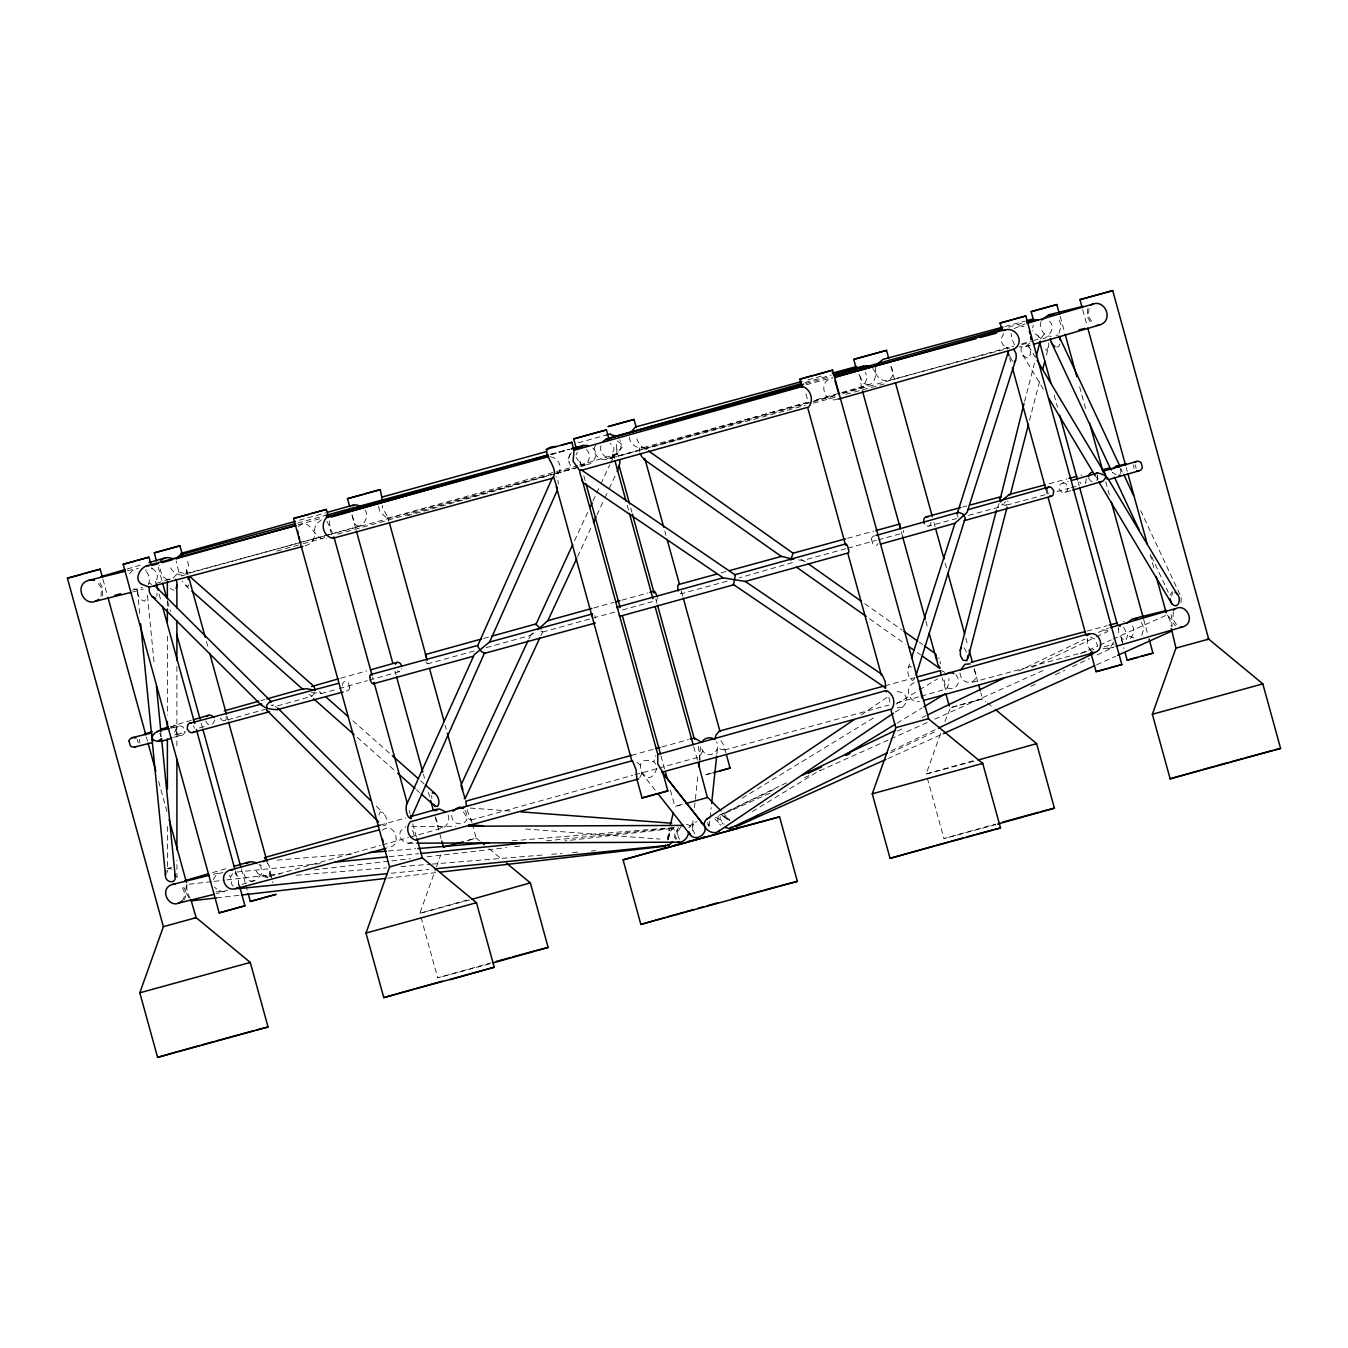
<?xml version="1.0" encoding="UTF-8"?>
<svg xmlns="http://www.w3.org/2000/svg" width="1348" height="1348" viewBox="0 0 1348 1348"><rect width="100%" height="100%" fill="white"/><g stroke="black" fill="none" stroke-linecap="round" stroke-linejoin="round"><path stroke-width="0.75" stroke-dasharray="5 3.75" d="M139.619 613.407L137.563 590.913L143.259 589.009M1087.533 638.649L1087.111 644.361L1090.515 650.629M1171.142 614.789L1172.457 622.136L1175.507 625.876M176.891 666.485L176.874 728.341L172.662 735.149M151.987 568.266C155.896 570.642 159.907 576.792 155.424 581.325L155.542 582.724M329.215 520.935L330.9 532.527M871.533 539.166L872.813 543.783A4.836 3.64 74.3 0 0 876.486 545.266A4.836 2.696 74.4 0 0 877.969 543.53M629.465 437.14C629.297 443.829 637.132 449.17 643.485 447.536C639.542 446.289 636.66 439.633 635.936 435.236M349.739 687.682L348.475 683.065A4.836 4.01 75 0 0 344.498 681.7A4.836 3.168 74.9 0 0 342.493 684.733L342.78 687.143M138.237 742.883L137.311 739.496M601.023 445.75C598.765 451.698 604.999 458.842 611.284 458.084L805.447 405.327M1135.218 464.824L1136.145 468.194M139.922 742.917L139.366 739.311M1133.533 464.79L1134.089 468.396M1046.402 355.097L1048.542 346.756A12.216 11.559 75.5 0 0 1048.693 342.914M694.81 833.923L692.232 828.531L693.327 818.219M694.422 807.907L697.927 774.915M699.46 760.474C701.769 729.79 697.876 758.132 711.576 754.375C716.698 752.892 719.327 746.32 716.546 741.771M709.216 826.038L709.874 819.87M710.093 817.815L711.188 807.536M716.866 754.054L717.726 745.832M655.768 764.08L653.847 761.839L655.802 755.588M668.541 839.349L669.366 828.851L564.964 840.882M1032.585 327.901L1033.394 325.222M173.167 578.006L178.795 572.091L176.217 561.122M692.232 828.531L693.293 824.588L696.309 821.606M616.811 449.154L616.777 456.433M270.375 876.183L270.274 868.146L267.072 861.995M1123.609 627.208L1127.686 635.464L1125.816 640.536M616.828 449.12L615.75 440.796M1171.631 596.086L1172.457 592.8M214.585 719.899L213.86 722.326A4.853 4.752 73.1 0 1 211.013 724.55M667.429 839.753L669.366 828.851M720.826 740.793C726.033 746.859 725.275 753.768 717.625 746.859M657.167 598.9L657.319 597.838M639.457 447.907L639.778 452.035M656.83 768.192C648.118 795.893 626.5 752.032 653.847 761.839M700.134 760.002L698.129 744.399M156.756 596.591L157.042 594.957A12.216 5.375 74.7 0 0 156.907 593.255M378.889 814.984L380.338 811.816C385.713 812.911 388.831 821.32 385.208 825.566L382.529 825.734L380.776 823.729M875.711 367.06C875.425 373.463 876.756 382.478 868.618 384.854L814.209 400.305M1097.221 475.389L1097.811 480.208M167.354 579.977L162.013 575.764L159.098 565.183M1113.532 642.137L1110.179 647.765L1102.9 648.759M378.468 506.427L379.968 511.886L386.809 518.07C389.639 516.183 381.063 509.611 382.529 505.416M474.193 650.949L427.906 663.755L427.754 662.357M463.392 811.968L467.335 818.084L470.958 820.09L466.644 808.53M1181.033 602.505L1181.134 597.467M667.782 837.58L670.613 829.728L673.292 828.178L675.23 831.531L674.388 837.917M148.297 584.628C150.757 579.741 148.819 572.63 144.185 569.699M1040.909 321.717C1039.426 328.272 1043.487 336.798 1051.137 336.259M915.073 678.196L912.731 680.437C906.749 677.724 907.153 669.063 909.647 663.957M160.766 736.766L160.867 733.009M1024.531 401.637L1034.455 363.252M1029.535 420.306L1039.561 381.585M170.202 726.521C175.358 724.719 179.975 733.43 174.094 735.351L185.754 731.947M668.119 839.484L670.883 830.857L673.848 827.537L676.308 828.009L677.724 830.621L676.275 839.079M486.274 647.613L530.573 635.363L532.443 633.358M579.741 465.127L615.985 454.327M102.482 595.799L102.684 587.728L99.23 581.679M1087.516 308.894L1087.314 316.965L1091.627 323.823M1048.508 346.942L1046.486 350.261L1044.616 349.402M213.169 879.654L217.028 873.824L222.824 872.611M1085.797 482.331L1086.269 478.692M181.525 575.967L185.35 574.737M1170.098 594.974L1172.356 591.62M100.999 596.355L101.538 588.149L96.871 581.409M238.596 884.996L238.579 877.784L234.805 871.465M1088.999 308.355L1088.443 316.561L1093.11 323.284M1173.383 611.941L1172.827 619.288L1177.057 625.304M469.711 899.891L419.902 913.287L435.808 868.634M436.499 866.697L440.644 855.053M973.964 761.182L926.177 774.005L940.702 733.245M944.847 721.601L950.559 707.616M1029.821 342.982L1025.626 346.588L1019.105 346.874M1021.177 347.076L1021.093 351.322A12.216 12.199 79 0 0 1023.958 356.377L1028.019 358.197L1030.31 354.642A12.216 9.217 74.3 0 0 1029.838 348.93L1027.884 345.257M260.905 864.54L261.512 873.74L257.198 879.3M188.771 584.847L187.827 586.481L184.541 584.442A12.216 10.969 74 0 1 182.486 581.207M1060.017 343.909L1058.635 346.588L1056.293 347.245M702.847 750.92L699.528 756.868L659.071 768.057M769.927 793.18L723.91 813.838L728.763 820.797L723.657 816.45L719.411 815.152L780.054 785.951M641.901 773.297L639.811 777.611M595.782 444.857C590.71 452.018 598.765 461.336 606.667 459.23L806.155 402.58M576.101 454.916L577.332 452.187M688.98 827.79L692.956 822.819L697.135 821.673M1120.66 473.502L1121.014 468.615M528.854 638.969L530.623 635.161M574.501 540.75L587.711 512.307M592.985 500.934L600.045 485.769M600.922 483.865L609.734 464.908M610.61 463.021L614.132 455.422M540.885 635.649L542.654 631.858L541.66 629.836M577.618 556.572L591.671 526.343M596.945 514.987L603.971 499.872M604.848 497.985L608.369 490.419M609.245 488.532L616.272 473.401M314.691 692.99L311.877 696.225L277.452 705.88M1118.503 627.764L1118.891 634.689L1124.114 640.704M186.799 574.534L186.631 569.85L188.703 565.317L187.153 560.161M145.702 570.71L146.241 569.783M1044.296 334.001L1041.33 338.011L1039.156 338.584L1037.96 335.669L1034.118 333.057L1032.736 330.496M233.373 886.158L231.822 884.642L230.609 876.84L233.204 872.83M908.384 667.934L909.782 666.165L911.433 667.108M183.901 900.127C187.507 895.51 185.754 888.281 181.39 884.827M129.543 573.743L133.014 569.833L138.372 568.351M540.902 631.033L542.654 631.858M298.211 526.596C311.489 515.509 313.696 542.115 326.587 538.762M999.037 503.512L997.638 507.37L1002.39 504.775M718.248 815.81L717.692 819.854L720.388 825.279M182.182 900.75C186.176 896.251 184.693 888.635 179.857 885.383M1059.023 333.158L1061.28 325.609L1058.315 317.825M1141.722 635.346L1143.896 628.539L1141.149 621.596M792.439 562.621L739.479 577.786M570.002 454.276L567.643 460.022L569.244 462.212M571.282 452.827C568.216 457.056 567.356 463.897 572.445 467.031M1003.08 333.495L1003.367 334.843C999.508 338.736 1001.446 345.745 1006.737 347.127L1007.192 348.441M168.315 869.022L171.432 867.236M1130.365 638.329C1134.174 634.655 1135.606 627.848 1130.77 624.326M678.432 827.638L675.415 833.452L675.82 839.467M592.699 448.041C599.776 453.265 593.339 466.459 585.015 464.184L582.909 465.886L581.224 465.178M269.145 876.301L269.684 871.448M681.094 826.661C677.859 829.98 676.426 836.097 679.999 839.686M614.081 455.624C620.114 453.669 623.046 445.076 619.81 439.785M382.377 830.216C395.368 819.988 403.372 849.004 386.994 846.982M187.018 884.473L186.125 887.136A7.717 3.387 74.7 0 0 186.546 893.084L189.293 898.695M1004.058 503.293L1005.709 501.641M617.384 440.981L622.355 444.671L622.102 447.384L616.188 453.602L606.667 459.23M170.421 727.853L174.077 725.393L191.281 720.354M895.24 712.047C900.363 709.082 908.013 704.718 906.109 697.472A7.717 7.684 79 0 0 901.997 692.569L897.835 691.591L894.095 692.636M533.741 633.038L530.573 635.363M227.66 890.135L216.405 893.758M609.599 457.292L613.003 457.191L612.666 452.524L613.896 449.777L613.862 447.165L610.088 443.172M1014.067 328.592L1025.087 323.941M1098.384 632.38L1108.376 628.168M167.203 868.567L169.545 867.927L172.106 869.511M861.17 714.861L887.153 697.304M178.795 572.091L185.485 573.776L186.765 572.664L186.631 569.85M611.284 458.084L612.868 456.483L612.666 452.524L614.351 458.606M842.146 393.178L863.529 386.927L867.05 377.895L865.534 372.436M921.223 696.191L946.566 688.895L948.958 683.47L948.975 678.381M742.243 798.151L876.554 716.091M896.251 704.06L917.752 690.934M919.538 689.839L937.45 678.903M752.369 811.58L820.241 770.112M897.06 723.185L922.066 707.902M311.523 692.602L321.515 693.361L319.257 691.709M774.173 789.406L720.152 815.102L720.186 818.927L724.179 823.965M837.833 398.941C824.117 404.939 817.326 380.321 832.205 378.552M875.728 373.548C882.013 386.691 899.369 379.631 890.371 365.679M959.978 672.888C961.141 687.632 982.894 684.009 973.66 669.046M411.881 842.247C407.433 844.859 401.451 841.321 400.137 836.67A7.717 7.566 73.1 0 1 401.097 830.351L405.883 826.678M1002.103 503.882C1004.378 506.595 1009.719 504.944 1007.799 501.085M781.941 785.042L787.62 782.295M922.15 717.507L925.941 715.687M1018.768 670.967L1085.089 639.019M891.197 750.903L936.557 729.066M897.397 731.071L904.98 727.482M1031.995 667.344L1094.559 637.739M1096.446 636.829L1107.837 631.454M890.303 752.892L937.736 730.431M1030.715 686.418L1036.41 683.722M1055.383 674.741L1064.869 670.242M1072.469 666.653L1089.538 658.565M1097.137 654.976L1114.206 646.888M331.271 533.993L359.427 526.108C365.224 523.749 368.847 515.795 365.308 510.201M410.449 837.007L442.582 827.992C447.822 825.953 450.552 818.725 447.519 813.855M914.332 682.695C903.699 686.57 908.468 703.673 919.538 701.6M902.166 707.363L896.353 707.885M1056.006 335.366L1058.247 334.911M804.436 777.678L810.182 775.1M819.769 770.786L888.787 739.799M890.708 738.94L927.138 722.579M934.804 719.141L1046.014 669.198M1080.523 653.696L1097.778 645.945M1099.682 645.085L1111.19 639.929M1113.111 639.053L1166.795 614.958L1168.21 616.98A7.717 2.494 74.5 0 1 1170.586 622.388L1171.361 626.635M887.81 758.587L941.443 734.508M1096.581 664.834L1115.74 656.223M321.38 519.856L315.702 524.389L314.269 531.163M242.067 884.406L256.406 879.907M156.301 583.28L171.381 578.73M1042.88 338.837C1050.294 336.865 1056.326 325.407 1048.356 320.453M670.445 790.231L674.91 806.458L680.42 804.874M419.902 913.287L467.722 899.824M926.177 774.005L973.997 760.558M421.014 917.314L437.679 977.839L490.908 962.893M927.289 778.049L943.954 838.557L995.38 824.117M127.066 569.008L141.085 564.913M132.525 590.239L142.433 587.34M1025.626 346.588L1031.574 344.852M199.352 727.971L207.12 725.696M1070.818 490.655L1064.987 492.357A4.853 4.752 73.1 0 1 1061.381 491.902L1059.039 489.038L1059.579 485.381A4.853 4.752 73.1 0 1 1062.443 483.14L1068.172 481.455M212.63 872.577L226.548 868.516M216.034 892.022L224.038 889.68M1108.039 648.691L1114.055 646.939M551.096 454.63L569.227 449.474M804.975 382.529L831.177 375.098M407.18 515.88L554.281 474.108M556.303 473.536L578.461 467.234M580.483 466.661L588.537 464.369M952.446 707.077L982.507 698.837L985.809 701.583M299.374 520.193L325.491 512.863M329.249 534.566L186.462 573.877M260.771 700.623L264.831 699.477M340.656 678.212L366.808 670.883M220.213 718.214L221.931 719.967A4.853 3.656 74.3 0 0 224.779 720.641L265.303 709.284M321.026 693.664L337.118 689.148M339.14 688.575L367.313 680.673M369.318 680.117L399.514 671.658A4.836 3.64 74.3 0 0 401.923 668.524M380.052 825.161L405.849 817.916M269.853 876.419L380.321 845.449M382.327 844.893L408.427 837.563M297.942 524.827L322.256 518.053M551.349 454.327L569.597 449.238M805.767 383.523L830.082 376.766M1008.489 327.126L1024.699 322.61M276.795 551.062L301.109 544.306M303.148 543.733L325.441 537.532M337.607 534.145L548.451 475.473M556.556 473.232L578.848 467.015M612.295 457.713L810.974 402.429M812.996 401.873L835.288 395.672M843.41 393.414L1013.696 346.032M1021.801 343.774L1031.945 340.96M1033.967 340.387L1038.027 339.258M467.166 840.697L476.232 838.119L479.551 840.849M711.441 773.112L704.313 775.134L710.059 773.617M578.191 442.818L606.516 434.983M387.803 518.205L577.719 465.683M483.629 638.413L489.644 636.745M593.861 607.931L613.879 602.388M621.883 600.18L647.916 592.968M542.519 632.044L614.486 612.144M622.49 609.936L656.459 600.534A4.853 1.567 74.5 0 0 657.049 599.725M631.605 755.318L653.864 749.151M661.952 746.927L688.255 739.648M470.958 820.09L632.768 775.336M634.807 774.78L657.049 768.63M995.784 824.622L943.954 838.557M489.526 963.887L437.679 977.839M807.907 379.85L822.111 375.957M643.485 447.536L811.749 401.502M813.771 400.946L840.124 393.734M721.096 572.9L727.128 571.249M847.521 538.307L873.757 531.146M680.167 593.356A4.853 2.14 74.7 0 0 681.363 593.693L727.465 581.072M845.752 548.72L803.172 560.364L796.483 559.74M847.774 548.164L876.166 540.396M878.188 539.84L902.52 533.185A4.836 2.123 74.7 0 0 903.649 530.371M884.996 685.778L914.669 677.656M724.415 750.027L888.77 705.071M896.892 702.847L919.201 696.748M297.571 523.007L325.896 515.307M550.388 454.31L568.586 449.373M806.306 384.77L832.592 377.625M185.485 573.776L325.037 535.864M327.058 535.308L573.81 468.278M813.535 403.136L837.816 396.531M845.904 394.341L884.322 383.894M1005.018 326.519L1025.339 321.043M888.871 380.456L1009.601 347.969M1021.683 344.717L1029.737 342.561M962.758 507L966.786 505.921M1049.03 483.797L1066.959 478.961M926.851 525.922A4.836 4.01 75 0 0 928.957 526.006L956.709 518.542M968.605 515.34L998.346 507.337M1006.434 505.163L1048.997 493.705M1057.102 491.531L1069.267 488.246M1071.289 487.706L1077.372 486.072M1086.994 631.1L1107.18 625.674M972.026 682.341L1093.986 649.534M1104.147 646.787L1114.307 644.058M468.919 840.057L476.232 838.119L472.541 824.706M682.223 804.52L674.91 806.458M951.435 707.447L982.507 698.837L980.839 692.771M127.437 570.76L135.508 568.755M132.879 591.974L140.866 589.986M171.044 728.139L178.88 726.201A4.853 4.836 79 0 1 182.536 726.639L184.861 729.504L184.339 733.16A4.853 4.836 79 0 1 181.424 735.418L173.707 737.339M213.254 874.346L219.286 872.847M224.493 891.753L219.707 891.719L214.366 887.051M585.015 464.184L579.522 464.437M1019.071 325.694L1026.216 327.075M1102.832 629.786L1109.118 630.881M254.081 880.901C248.083 882.637 243.651 876.385 243.348 871.01M189.108 884.237L212.074 881.592M214.163 881.356L224.611 880.143M226.7 879.907L280.974 873.639M314.387 869.797L320.656 869.072M322.745 868.82L389.555 861.119M391.645 860.883L410.432 858.71M427.148 856.789L506.494 847.639M514.852 846.662L521.103 845.954M216.556 897.92L239.489 895.274M387.617 878.188L435.589 872.661M170.185 579.219L167.54 579.185M174.077 725.393L176.015 725.527L176.908 727.128M320.201 863.63L234.316 872.291L236.507 875.273M389.336 856.654L418.672 853.705M546.479 840.815L672.18 828.144M391.173 873.251L428.731 869.477M868.618 384.854L863.158 383.354L859.333 374.559M267.848 876.992C262.304 877.767 255.328 873.639 255.682 867.505M277.233 860.125L354.878 853.739M388.443 850.976L415.723 848.735M512.257 840.815L673.848 827.537M296.341 875.24L386.337 867.859M400.979 866.646L430.282 864.236M432.371 864.068L543.278 854.969M551.652 854.278L562.116 853.419M572.58 852.559L578.865 852.037M591.418 851.009L595.597 850.655M305.036 545.519C311.102 545.249 315.466 538.341 314.691 532.662M311.877 696.225L309.4 694.405M359.427 526.108C353.243 526.495 353.496 517.885 351.794 513.841M442.582 827.992L438.555 826.088L435.421 817.107M411.747 826.459L455.978 826.29M408.393 843.191L414.712 843.174M470.334 808.059L510.201 811.058M525.568 828.986L659.964 839.096M721.096 814.546L729.757 820.427L723.91 813.838M1134.072 638.076L1127.703 635.481M174.06 590.39L170.269 588.486M181.778 575.141C176.487 574.416 169.848 570.878 170.404 564.711M137.782 590.104L133.654 588.672M686.452 824.319L689.94 825.515L692.333 830.604M1123.44 621.613L1124.283 621.782M550.372 456.753C560.212 458.269 563.582 470.064 555.966 476.535L556.488 477.125M1090.33 637.048L1094.997 639.053L1097.558 645.507M801.032 559.471L806.593 562.605M862.434 387.634L861.338 386.91L860.125 377.777M945.571 689.536L942.151 677.724M270.965 705.105L273.139 705.813L273.054 704.549M267.662 877.548L261.512 873.74M636.896 762.21L640.62 765.479M715.434 817.225L719.327 819.163L723.286 824.218M1115.992 474.85L1112.353 472.306L1114.274 475.271M1040.858 338.853L1037.96 335.669M275.076 706.571L276.66 707.346M941.544 670.63L944.746 672.366M151.785 584.459L149.089 582.993M714.811 818.944L721.399 824.993M1098.232 478.877L1095.924 476.973M643.501 447.351L646.905 449.76M864.691 603.651L902.284 630.207M919.37 642.288L922.79 644.698M869.612 618.833L905.384 644.108M917.297 652.533L920.718 654.943M987.41 702.898L993.762 708.155M489.071 848.735L501.776 859.249M352.906 720.826L390.768 754.307M420.728 780.812L423.879 783.609M185.721 585.655L188.838 588.436M357.203 737.373L396.228 771.882M416.498 789.827L419.632 792.59M376.412 806.289L383.776 813.619M1120.373 468.784L1122.412 472.019M872.779 368.51L875.307 372.048M964.14 647.765L967.409 653.932M159.654 733.312L161.389 736.598M1167.267 615.059L1168.918 616.71A7.717 3.387 74.7 0 1 1171.581 622.018L1172.221 626.314M586.397 449.609C591.502 453.787 589.598 462.87 583.92 465.515L581.746 464.993L576.135 457.545M258.9 864.304L260.349 865.922M229.211 875.206L230.609 876.84M326.839 521.356L329.872 526.916M1012.601 361.163L1011.708 360.034A12.216 3.96 74.5 0 1 1010.259 356.445M641.277 772.471L655.634 790.737M1014.589 344.903L1011.876 339.022L1011.084 333.563M617.401 453.973L618.547 455.995M1080.826 483.612L1079.765 481.792M332.788 533.926L330.277 528.416M594.67 615.766L595.749 617.94M1028.457 345.846L1034.91 356.613M1022.812 354.962L1043.369 389.269M1007.613 349.065L1006.737 347.127M958.209 517.346L957.198 515.155M190.001 898.425L187.541 892.73A7.717 2.494 74.5 0 1 186.816 886.883L186.934 884.743M1118.823 629.701L1118.52 628.556M151.431 567.778L152.038 569.041M155.424 581.325L155.997 583.347M708.896 826.038L707.666 822.331M707.801 824.251L708.677 826.105M1140.644 510.589L1180.444 595.631M1151.546 556.438L1168.295 592.261M239.135 884.642L238.411 882.906M267.207 862.754L267.662 863.849M1122.362 641.817L1121.098 637.216M1088.594 478.186L1090.92 481.051A4.853 4.836 79 0 0 1092.082 481.522M938.714 657.706L939.101 658.666M205.671 721.062L207.676 724.011A4.853 4.347 74 0 0 208.755 724.516M581.123 464.993L579.926 461.589L581.022 465.599M805.969 393.818L807.469 399.278M888.905 697.27L890.371 704.532M193.691 725.898L194.348 728.291M681.313 591.199L682.711 596.086M416.414 837.091L412.724 823.712M859.064 374.323L859.721 376.277M1047.986 493.452L1047.194 489.914M410.23 813.99L409.219 810.35M1082.73 309.754L1087.179 325.93M1126.153 467.402L1127.265 471.446M1150.097 554.314L1154.545 570.49M1060.185 316.291L1064.583 332.265M1079.613 386.809L1085.73 409.034M1105.748 481.741L1109.657 495.879M1143.593 619.103L1147.468 633.156M1054.153 395.048L1057.489 407.18M1078.08 481.961L1079.209 486.005M1121.368 639.087L1124.013 648.691M1009.669 357.961L1010.781 362.005M1045.863 489.341L1047.531 495.407M890.994 366.589L894.904 380.759M933.962 522.586L935.074 526.63M945.116 563.11L946.802 569.176M965.775 638.059L967.999 646.164M974.132 668.456L978.041 682.644M902.553 536.555L901.104 531.112A4.836 0.927 74.7 0 0 902.52 533.185M925.857 621.175L928.081 629.23M664.85 531.247L665.963 535.291M724.87 749.134L725.915 752.925M630.746 508.078L631.858 512.105M655.819 599.119L656.948 603.163M627.208 505.264L628.876 511.364M693.698 746.725L697.624 760.912M583.819 475.743L585.487 481.826M660.941 755.739L664.85 769.927M387.836 517.16L388.932 521.171M445.143 725.241L446.255 729.268M470.958 818.961L472.019 822.802M351.946 514.869L355.855 529.056M394.913 670.866L396.042 674.927M423.373 774.19L424.502 778.251M428.394 792.422L429.523 796.483M435.101 816.736L441.234 839.029M186.883 570.558L187.995 574.602M206.379 641.311L208.047 647.377M226.969 716.091L228.082 720.135M270.257 873.218L272.903 882.822M158.188 567.053L162.097 581.241M167.691 601.494L170.471 611.638M201.172 723.101L202.301 727.162M241.376 869.022L245.285 883.21M245.842 885.248L247.51 891.331M159.115 594.114L160.783 600.18M235.378 871.027L236.49 875.071M102.954 579.286L107.402 595.445M146.376 736.935L147.488 740.979M158.626 781.402L166.983 811.715M372.992 678.87L372.553 677.185M642.238 449.44L641.699 447.25M1089.841 648.691L1090.246 650.511M1087.229 639.255L1087.684 641.126M940.112 661.346L940.533 663.823M414.005 835.187L413.583 833.013A7.717 4.297 74.4 0 0 410.601 827.773M137.547 592.513L137.9 594.299A12.216 10.144 75 0 0 140.529 599.405L144.472 601.259L147.084 597.585A12.216 11.997 73.1 0 0 147.32 595.799M1097.626 475.692L1097.306 479.281A4.853 4.583 75.5 0 1 1096.598 480.276M226.127 716.631L226.245 718.804A4.853 2.696 74.4 0 1 224.779 720.641M431.832 798.302L431.68 795.606M681.599 592.042L681.616 592.143A4.853 0.927 74.7 0 1 681.363 593.693M147.488 595.833L154.312 664.968M176.925 876.318L176.942 877.295L176.925 860.462M930.962 522.283L930.962 522.957A4.836 3.168 74.9 0 1 928.957 526.006M176.908 732.099L176.908 746.843M167.371 600.787L167.371 609.111M167.371 636.155L167.388 715.198M167.422 826.459L167.422 872.325M1064.987 492.357A4.853 4.347 74 0 0 1067.565 490.2L1067.785 486.645L1065.763 483.679A4.853 4.347 74 0 0 1062.443 483.14M871.499 539.065A4.836 3.64 74.3 0 1 873.908 535.948A4.836 2.696 74.4 0 1 874.65 536.032M1080.911 475.221A4.853 4.027 75 0 1 1081.955 475.086M1085.831 482.449A4.853 4.027 75 0 1 1085.241 483.41M955.749 674.741A7.717 7.566 73.1 0 1 957.99 678.432C961.326 688.306 945.656 693.799 944.544 682.088A7.717 4.297 74.4 0 1 944.089 677.909M557.819 480.225A12.216 8.037 74.9 0 1 558.426 484.168M349.739 687.682A4.836 4.01 75 0 1 347.043 690.917A4.836 3.168 74.9 0 1 345.341 690.732M427.889 663.755A4.836 1.567 74.5 0 1 425.951 661.784M451.732 815.439A7.717 7.684 79 0 0 452.018 817.629C454.343 827.975 471.092 824.336 466.459 813.602A7.717 5.072 74.9 0 0 464.588 809.811M399.514 671.641A4.836 2.696 74.4 0 1 397.306 670.799M181.424 735.418A4.853 4.583 75.5 0 1 177.936 734.93L175.83 732.015L176.15 728.409A4.853 4.583 75.5 0 1 178.88 726.201"/><path stroke-width="1.5" d="M161.592 738.687L175.173 876.251C176.453 884.996 164.473 882.35 165.45 875.02L152.038 739.176C151.936 730.515 163.074 730.009 169.09 728.628M171.786 737.811C167.169 740.322 149.965 745.495 152.206 734.34M1111.308 470.081L1111.342 469.02M556.37 446.474C532.089 447.216 562.621 467.807 552.225 478.152L477.563 646.012L480.562 650.798L484.387 653.392L594.636 623.231A4.853 2.14 74.7 0 0 595.125 622.928M592.665 614.014A4.853 2.14 74.7 0 0 592.092 614.014L489.425 642.086L474.21 654.74L406.371 805.211C405.731 809.525 406.405 817.259 410.87 818.59L484.69 652.634M261.108 704.313C264.444 708.745 272.144 709.655 277.637 709.587L343.066 691.979M278.295 708.728L277.637 709.587M996.442 510.201L960.231 650.225L960.501 655.869L962.978 660.183L966.904 660.705L967.813 655.701M790.72 560.128L793.062 553.219L845.499 538.863M698.803 766.675L699.241 762.547M711.626 803.408L716.647 756.11M410.87 818.59L410.618 815.557M129.071 741.114L130.335 745.73A4.836 4.819 79 0 0 134.985 746.91L152.054 742.697M617.148 471.514L619.844 463.358A12.216 6.824 74.4 0 0 619.558 459.651M1171.395 628.522L1175.928 648.118L1208.701 639.104L1112.707 290.629L1079.95 299.644L1082.174 307.732M960.517 670.327L964.848 664.328L970.206 663.839M714.726 739.496L716.041 734.997L719.209 731.121L883.024 686.317M1171.749 629.87L1171.294 631.285L1117.66 655.364M688.592 831.969C688.322 836.855 684.548 841.877 679.443 842.18L416.802 843.174M1088.426 476.939L1089.117 474.53A4.853 4.836 79 0 1 1092.032 472.272M546.058 449.389L571.822 442.296L574.029 450.283L573.102 461.286L579.438 470.115L580.297 474.092A12.216 2.359 74.7 0 0 582.05 479.433L657.807 754.459L657.757 763.945L662.643 771.983L667.85 790.888L642.069 797.982L636.863 779.077L636.071 769.91L632.498 760.66L410.331 821.791C405.327 827.723 407.888 837.597 415.369 840.057L638.699 778.942M856.25 368.173L856.603 366.521L832.255 373.177M165.72 871.28L165.45 875.02M364.87 493.789L380.254 489.644L382.478 500.327M957.08 514.161L1008.557 351.087M916.067 675.314L965.337 517.902L962.489 513.723L958.411 512.358L875.947 535.476M644.513 459.028L642.17 457.208A12.216 8.037 74.9 0 1 640.418 453.905M935.815 654.083L937.82 664.598L940.213 667.968M615.345 435.909L610.492 434.528M657.285 596.659L655.414 592.48A4.853 1.567 74.5 0 0 653.915 591.317L654.066 592.716M700.252 741.467L694.321 737.963L694.726 739.193M581.729 470.199L808.8 407.029C813.872 400.137 811.007 389.993 803.189 386.623L802.161 387.55L799.853 379.176L812.979 375.485M734.795 574.737L845.55 543.952L845.702 545.333M886.849 690.715L886.108 691.895M1107.365 479.349L1105.68 475.574L1098.115 472.912L1071.997 480.343M670.36 824.774L673.393 812.558M1045.054 484.859L1009.197 494.514L1000.317 501.894L999.744 500.765L1024.008 403.659M1036.022 357.186L1040.201 341.027M967.864 658.818L1007.057 507.269M1010.579 493.671L1028.49 424.384M1042.712 369.369L1044.818 361.213M880.514 544.137L954.974 523.26L967.055 512.442L1016.038 358.686A12.216 10.969 74 0 0 1015.785 352.923L1013.662 349.284L838.405 399.16M537.852 629.684L547.81 620.653L591.856 608.47M960.231 650.225L961.377 647.613M187.608 725.494L187.187 729.015L189.445 731.897A4.853 4.027 75 0 0 192.545 732.486L269.549 711.761M911.534 657.993L954.974 523.26M999.441 498.608L1001.109 496.687L970.83 504.826M302.929 546.446L149.274 587.071L149.24 591.3A12.216 11.559 75.5 0 0 152.038 596.372L261.613 705.476M196.286 917.752L250.273 962.421L268.05 1026.974L157.598 1057.371L139.821 992.802L163.327 926.817M422.463 858.002L476.467 902.688L494.244 967.241L383.776 997.621L365.999 933.069L389.521 867.067M928.317 718.686L982.726 763.406L1000.519 827.958L890.051 858.356L872.274 793.804L895.78 727.802L891.095 710.413M1208.819 639.205L1262.823 683.874L1280.6 748.443L1170.148 778.824L1152.355 714.271L1175.877 648.27M731.694 826.947L729.066 828.464L725.275 827.504M175.981 588.469L176.605 586.751A12.216 12.199 79 0 0 176.487 580.954L175.83 579.252M239.405 888.113L239.354 885.687M665.609 845.061L665.069 846.19L439.768 872.173M576.607 448.412L579.168 446.946M489.526 642.238L557.23 490.419M461.808 783.272L527.978 640.856M535.847 624.63L572.731 544.541M590.357 506.612L592.109 502.821M464.15 798.336L465.077 798.741L540.009 637.537M547.76 620.855L576.742 558.476M593.44 522.552L596.069 516.891M1087.044 635.599C1097.356 627.123 1107.871 648.59 1094.273 652.617L923.565 700.488M460.932 785.176L465.144 798.656M1015.651 360.337L1014.252 362.107M535.729 624.158L540.936 628.842M175.981 558.864L180.278 554.87L295.549 523.546M160.985 738.957L158.272 741.147M957.265 513.335L958.411 512.358M672.45 842.028L668.743 845.28L435 868.837M877.059 364.331L883.041 359.343L1002.979 327.075M631.555 431.461L635.447 427.013L801.824 381.501M702.072 741.754C704.566 737.676 710.682 736.412 714.491 739.344M1113.06 468.599L1116.009 466.341L1126.22 463.813M435.269 810.788L439.313 808.901L445.767 811.934M1003.586 330.715C1014.774 324.7 1026.333 342.392 1013.662 349.284M1126.473 623.366L1132.421 618.934L1137.207 618.968M548.72 456.568L326.452 517.767C320.251 524.372 323.301 535.729 332.08 538.172L333.933 536.942L372.014 675.179M416.532 840.074L417.071 838.742L422.345 857.901L389.572 866.916L293.578 518.458L326.351 509.443L328.204 516.132M1041.701 320.066L1048.66 314.825L1082.983 306.333M453.029 811.294L458.034 807.519L464.049 807.587M237.636 887.506C225.891 894.92 216.674 873.925 230.407 869.915L378.653 830.031M432.253 793.146L432.809 792.557C437.881 794.056 440.779 801.993 437.578 806.323L435.236 806.39L421.183 793.972M580.381 447.418L583.33 445.48L588.031 445.548M860.479 367.886L865.719 365.662L870.623 366.959M477.596 645.507L370.936 674.506A4.836 2.123 74.7 0 0 369.773 677.218M945.133 674.607L949.885 672.484L953.929 673.495M160.884 560.566L162.249 559.336M854.244 719.529L706.992 818.961C698.18 825.802 713.025 837.63 719.613 830.351M619.355 614.873L619.524 616.39L733.464 584.864L735.401 575.091L581.595 470.081L579.438 470.115M603.179 441.352L606.078 439.178L802.262 385.882M246.027 863.512L251.385 861.642L256.575 862.855M1173.35 610.256C1185.145 599.843 1197.58 623.079 1182.112 627.056L1116.06 646.366M154.936 585.925L154.009 586.515M98.69 599.253C85.16 610.425 72.084 584.543 89.086 580.247L125.415 571.249M181.812 901.071C170.033 911.77 157.312 888.332 172.847 884.355L209.21 875.358M1038.196 320.251L1034.843 319.796L1033.983 321.363M718.366 831.463L893.505 713.227M845.263 754.829L895.274 724.264M923.852 706.807L945.302 693.715M190.22 576.893L313.983 686.385L315.247 690.345L306.063 688.609L303.014 689.418L191.972 591.199M352.165 505.753L355.788 504.775L360.826 506.343M311.691 686.503L338.651 678.785M802.785 774.999L895.628 730.279M927.828 714.777L1003.62 678.263M730.599 828.262L887.422 752.723M938.444 728.156L1093.38 653.527M263.315 861.776L264.629 861.153M808.294 773.263L821.572 766.978M846.207 755.301L849.998 753.515M738.485 824.757L746.084 821.168M755.571 816.686L759.362 814.883M338.449 683.318L269.802 701.786L266.752 705.122L266.634 710.11L378.653 821.977M295.027 525.889L146.646 565.806C139.67 568.283 133.722 579.37 141.624 584.257M706.992 818.961L708.829 818.135M734.93 826.004L736.48 826.543L885.889 759.446M943.347 733.649L1094.677 665.693M1095.857 473.519L1096.834 473.081M162.72 558.931L167.91 557.516L173.825 558.813M1090.768 305.086C1104.888 296.964 1114.863 321.161 1098.957 325.171L1033.562 344.279M733.11 584.291L885.653 687.986L885.181 681.515L881.912 674.388L745.276 581.443L723.101 577.82L616.996 607.156L617.62 608.571M1072.755 490.082L1103.018 481.101L1105.394 478.136L1105.377 474.361L1037.05 360.202M190.911 899.689L196.151 917.651L163.378 926.666L67.4 578.191L100.173 569.176L102.397 577.264M156.52 560.97L154.279 552.865L179.823 545.822L182.603 555.005M180.059 545.771L154.279 552.865M239.658 886.563L244.965 905.789L219.185 912.882L123.173 564.29L148.937 557.196L150.976 564.576M349.722 506.764L347.481 498.659L380.254 489.644M634.066 419.447L608.285 426.541L634.066 419.447L636.256 427.434L635.447 427.013M576.287 448.395L573.675 438.926L591.064 434.039L606.448 429.911L609.043 439.381M606.448 429.911L573.675 438.926M571.822 442.296L561.509 445.194M856.064 367.751L853.756 359.394L856.452 358.602L886.529 350.379L888.753 358.484M886.529 350.379L853.756 359.394M895.847 727.65L928.604 718.636L832.626 370.161L815.237 375.047M1033.714 320.875L1031.169 311.641L1056.714 304.597L1059.646 314.337M1056.95 304.547L1031.169 311.641M1002.086 330.445L1000.048 323.065L1025.828 315.971L1121.839 664.564L1096.076 671.658L1090.785 652.432M1112.707 290.629L1079.95 299.644M248.066 893.353L250.307 901.458L276.07 894.364L263.989 897.616M219.185 912.882L244.965 905.789M441.79 841.051L443.475 847.134L444.284 846.881M726.437 754.813L730.077 768.04L719.765 770.955M642.069 797.982L655.751 794.141M667.85 790.888L657.521 793.804M1125.075 652.533L1127.198 660.234L1137.51 657.319M1149.119 639.154L1152.961 653.14L1127.198 660.234M728.055 830.57L779.565 816.821L797.342 881.373L640.856 924.425L623.079 859.872L666.367 847.572M666.333 847.909L664.497 848.482L738.131 828.211L728.948 830.587M779.565 816.821L623.079 859.872M157.598 1057.371L176.167 1052.03M506.545 863.192L530.354 882.889L548.147 947.442L493.115 962.893M383.776 997.621L414.341 988.943M494.244 967.241L450.03 979.693M640.856 924.425L665.255 917.415M890.051 858.356L934.265 845.887M995.346 709.469L1036.629 743.624L1054.422 808.177L997.587 824.117M1170.148 778.824L1200.697 770.146M101.033 576.607L125.061 569.597M149.089 562.571L165.096 557.887M1027.075 323.352L1093.144 304.041M114.681 595.445L120.629 593.71M144.354 734.07L152.307 731.745M160.26 729.42L168.214 727.094M193.185 719.798L208.468 715.333A4.853 4.752 73.1 0 1 212.074 715.805L213.928 717.507M1102.698 471.379L1136.516 461.488A4.836 4.735 73.1 0 1 1141.099 462.701L1142.379 467.318A4.836 4.735 73.1 0 1 1139.077 470.806L1109.69 479.298M184.777 880.716L208.654 873.74M234.08 866.309L248.874 861.995M1110.23 627.629L1174.883 608.74M331.44 516.992L547.052 455.776M571.232 448.901L583.33 445.48M607.51 438.606L800.948 383.674M833.182 374.525L863.411 365.948M180.885 553.421L295.364 521.322M327.497 512.307L353.597 504.978M834.597 377.474L1005.305 329.603M224.273 710.851L258.749 701.196M266.853 698.921L303.351 688.676M370.818 669.754L396.969 662.424A4.836 3.64 74.3 0 1 400.642 663.907L401.822 666.064M967.561 509.797L1048.66 487.049A4.853 3.656 74.3 0 1 1051.524 487.723L1053.715 490.638L1053.31 494.244A4.853 3.656 74.3 0 1 1051.238 496.384M964.106 520.699L1051.204 496.266A4.853 2.696 74.4 0 1 1049.738 495.997M264.444 857.581L380.052 825.161M411.763 816.265L437.375 809.086M918.274 681.599L1089.066 633.712M151.97 565.435L158.053 563.75M162.114 562.621L172.241 559.808M176.302 558.679L295.903 525.4M326.317 516.924L547.288 455.456M571.619 448.682L577.702 446.98M607.089 438.808L803.728 384.096M834.142 375.637L1002.406 328.811M1026.738 322.054L1034.843 319.796M178.172 1051.474L199.858 1045.441M667.176 916.876L684.144 912.141M381.99 497.092L545.822 451.765M606.516 434.983L610.56 433.871M802.195 386.505L574.029 450.283M481.607 638.969L425.361 654.538L427.215 660.284M491.666 636.189L535.864 623.972M615.884 601.831L619.895 600.719M649.921 592.429L653.915 591.317M744.804 581.561L847.976 553.017M631.605 755.318L465.751 801.184L466.543 806.155M655.886 748.595L659.93 747.483M690.277 739.092L694.321 737.963M885.956 690.597L657.807 754.459M674.101 845.432L681.835 843.292M686.081 911.602L693.816 909.445M697.691 908.384L703.488 906.766M1202.652 769.607L1214.363 766.355M416.296 988.404L442.414 981.175M362.865 494.531L347.481 498.659M84.789 573.321L100.173 569.176M82.784 574.063L67.4 578.191M1012.146 319.796L1000.048 323.065M1013.73 319.223L1025.828 315.971M136.839 560.448L148.937 557.196M135.255 561.021L123.173 564.29M310.984 513.571L326.351 509.443M308.962 514.313L293.578 518.458M713.092 772.792L730.077 768.04M463.122 841.809L443.475 847.134M1140.88 656.392L1152.961 653.14M262.405 898.206L250.307 901.458M1109.758 667.816L1121.839 664.564M1108.174 668.406L1096.076 671.658M686.081 803.475L707.683 797.443L720.961 810.856M471.733 899.335L530.354 882.889L529.36 883.092M978.008 760.07L1036.629 743.624L1035.635 743.826M687.564 841.691L696.849 839.147M702.409 837.597L706.133 836.586M1002.575 822.128L1038.819 812.237M496.3 961.394L510.488 957.501M201.812 1044.902L214.416 1041.414M1230.791 761.822L1242.94 758.486M707.211 905.738L718.332 902.671M731.947 898.931L743.995 895.628M216.219 1040.926L254.283 1030.546M1216.149 765.866L1228.769 762.378M950.711 841.354L962.86 838.018M936.068 845.381L948.672 841.91M333.394 538.189L552.326 478.287M678.145 590.913L677.741 586.228A4.853 2.14 74.7 0 1 678.819 584.459L717.069 573.995M729.15 570.693L781.486 556.387L793.719 559.302M875.762 530.59L899.975 523.968M369.807 677.319L371.071 681.936A4.836 2.123 74.7 0 0 373.48 683.722L472.727 656.425M916.64 677.117L940.365 670.63L941.174 675.584M512.341 956.996L534.364 951.014M1244.794 757.98L1272.883 750.381M745.832 895.123L762.378 890.607M966.567 837.007L973.981 834.985M325.896 515.307L548.366 454.866M572.647 448.261L576.691 447.165M834.631 377.086L976.205 338.618M980.249 337.522L996.425 333.125M1027.378 320.504L1033.478 318.869M924.256 523.631L923.717 520.025A4.836 4.01 75 0 1 926.413 516.789L960.736 507.556M1068.947 478.439L1076.917 476.282M261.731 703.959L190.001 723.253A4.853 3.185 74.9 0 1 190.843 723.202M971.049 662.289L1084.972 631.639M1109.185 625.135L1117.273 622.961M235.614 888.821L386.034 848.347M764.316 890.084L777.83 886.428M975.834 834.479L992.802 829.913M1040.639 811.749L1054.422 808.177M536.386 950.475L548.147 947.442M779.734 885.922L797.342 881.373M256.305 1030.007L268.05 1026.974M1206.999 639.525L1208.701 639.104M420.643 858.322L422.345 857.901M194.466 918.055L196.151 917.651M1274.905 749.842L1280.6 748.443M994.807 829.374L1000.519 827.958M1078.922 329.889L1084.921 328.406M94.899 601.376L130.874 592.463M1101.822 469.845L1109.657 467.908M129.037 741.012A4.836 4.819 79 0 1 132.424 737.609L150.824 733.144M1134.393 618.446L1166.812 610.408M178.054 903.261L214.399 894.263M832.626 370.161L799.853 379.176M1261.812 684.076L1262.823 683.874L1152.355 714.271M707.38 797.494L698.18 762.951M981.732 763.608L982.726 763.406L872.274 793.804M475.456 902.874L476.467 902.688L365.999 933.069M249.279 962.624L250.273 962.421L139.821 992.802M1118.857 475.355L1120.137 475.17M1116.009 466.341L1119.463 466.829M1048.66 314.825L1053.984 314.876M89.086 580.247L94.444 580.28M172.847 884.355L175.274 884.035M157.328 731.543L158.474 731.391M1100.76 481.708L1101.906 481.573M1096.379 325.475L1098.957 325.171M1179.803 627.326L1182.112 627.056M216.556 897.92L191.517 900.818L190.422 899.874M241.578 895.038L385.528 878.441M681.549 825.633L683.436 825.431L468.615 826.24M334.877 862.147L387.247 856.873M420.761 853.486L525.518 842.938M238.815 888.618L386.994 873.673M269.802 701.786L271.521 701.971M369.571 852.526L386.354 851.161M417.829 848.566L489.172 842.702M146.646 565.806L149.021 565.806M230.407 869.915L232.8 869.982M1119.211 626.062L1120.441 625.994M312.5 686.115L313.983 686.385M1009.197 494.514L1010.191 494.885M1094.273 652.617L1091.543 651.977M606.078 439.178L608.403 439.869M520.699 811.85L671.759 823.224M468.851 824.723L483.561 825.835M668.743 845.28L667.631 844.556M149.274 587.071L141.658 584.257M155.593 598.31L152.155 596.524M459.853 807.267L463.24 808.446M793.062 553.219L648.607 450.957M677.977 841.792L679.443 842.18M268.673 711.845L267.157 710.986M887.641 691.305C893.758 694.692 895.628 703.134 891.87 708.981L662.643 771.983M885.181 688.103L884.608 686.621M1102.967 472.002L1104.787 473.316M583.785 483.073L723.101 577.82M180.935 554.095L181.828 554.719M264.714 858.272L266.399 860.058M808.311 563.801L861.271 601.242M904.003 631.42L917.668 641.075M924.509 645.911L934.754 653.157M643.754 459.247L781.469 556.556M796.365 567.07L866.208 616.424M908.788 646.518L913.893 650.124M922.42 656.139L939.455 668.187M657.79 793.45L690.783 835.406C697.674 842.365 710.278 831.194 702.931 823.965L662.036 772M701.263 822.718L702.931 823.965M1053.63 345.678L1054.945 346.672M1175.001 592.278C1182.365 594.957 1179.466 611.251 1171.816 603.769L1098.89 481.994M481.135 842.163L484.303 844.792M326.098 697.101L348.188 716.631M392.335 755.706L417.577 778.015M425.463 785.008L434.932 793.365M313.511 698.719L354.086 734.609M397.778 773.263L414.948 788.445M156.267 587.138L270.729 701.078M277.755 708.071L370.515 800.426M435.236 806.39L433.635 804.318M662.138 772.168L704.178 825.583M690.783 835.406L688.811 831.918M152.863 741.147L152.038 739.176M1107.331 477.563L1177.444 594.653M1048.778 398.3L1095.284 475.962M834.951 380.759L839.063 394.661M1171.816 603.769L1169.98 598.664M557.331 488.717L553.725 477.192M300.57 541.492L301.143 542.637M1119.244 464.841L1059.073 336.259L1059.697 337.977A12.216 10.144 75 0 1 1060.084 339.915M1123.844 474.681L1133.567 495.474M1051.339 342.325L1110.769 469.306M1114.476 477.243L1139.178 530.034M556.286 486.527L632.044 761.553M919.42 686.435L922.032 697.978M1029.249 331.355L1030.209 334.034M298.784 536.302L299.627 539.015M382.512 839.231L383.253 841.641M862.434 390.903L900.447 528.82M1087.735 327.952L1125.597 465.38M1127.821 473.468L1147.3 544.204M1156.213 576.556L1166.239 612.936M1065.139 334.287L1076.816 376.715M1089.622 423.171L1102.411 469.626M1111.325 501.945L1143.037 617.081M1039.679 342.493L1050.8 382.916M1059.713 415.251L1077.524 479.939M1079.765 488.027L1117.61 625.472M1008.001 351.895L1009.113 355.939M1012.449 368.071L1045.863 489.341M1048.087 497.429L1085.949 634.874M895.46 382.798L932.294 516.503M935.63 528.669L944.004 559.049M947.914 573.237L964.646 634.015M969.111 650.225L972.464 662.374M978.597 684.666L980.282 690.749M902.553 536.555L925.301 619.153M929.193 633.257L936.405 659.442M946.043 694.456L949.211 705.948M807.991 408.697L845.516 544.912M848.094 554.331L881.39 675.196M644.85 458.606L663.738 527.22M667.075 539.318L679.308 583.701M683.268 598.108L720.051 731.61M619.069 465.7L629.634 504.034M632.414 514.127L654.083 592.817M657.504 605.201L694.271 738.704M614.907 460.628L626.079 501.22M629.432 513.386L652.904 598.596M655.145 606.718L693.142 744.686M586.043 483.848L620.131 607.611M622.372 615.733L660.368 753.701M665.406 771.966L667.091 778.049M389.488 523.176L426.457 657.403M429.608 668.827L444.031 721.214M447.368 733.295L462.903 789.709M356.411 531.078L392.689 662.761M396.598 676.949L422.817 772.168M430.635 800.527L433.433 810.67M374.053 682.577L407.332 803.442M188.552 576.624L205.267 637.267M209.715 653.443L226.413 714.069M228.638 722.157L267.056 861.625M162.653 583.263L166.562 597.45M176.622 633.931L200.06 719.057M202.857 729.184L240.82 867M156.334 584.004L158.002 590.07M162.451 606.246L194.735 723.472M196.404 729.538L234.822 869.005M107.958 597.467L145.82 734.913M148.044 743.001L155.846 771.292M169.208 819.803L186.462 882.451M582.05 479.433L582.572 482.213M899.959 527.135L899.841 526.512A4.836 0.927 74.7 0 1 899.79 524.187M174.836 874.464L175.173 876.251M1050.345 338.685L1050.665 340.471A12.216 11.997 73.1 0 0 1053.496 345.526M297.672 530.927L298.11 533.555M591.856 615.665L591.839 615.547A4.853 0.927 74.7 0 1 592.092 614.014M156.385 685.93L160.934 732.015M140.647 623.854L151.785 736.682M1030.765 336.815L1030.9 339.511M176.874 584.948L176.874 607.948M176.874 620.501L176.891 660.217M176.908 759.463L176.925 849.931M167.354 582.066L167.371 598.697M167.371 609.111L167.371 621.58M167.388 721.433L167.388 727.684M167.388 738.906L167.405 788.934M1139.06 470.705A4.836 4.33 74 0 1 1136.802 470.671M1134.561 462.583A4.836 4.33 74 0 1 1136.482 461.387M1047.194 488.886A4.853 2.696 74.4 0 1 1048.677 487.049M845.55 543.952A4.836 1.567 74.5 0 1 847.504 545.906L848.768 550.523A4.836 1.567 74.5 0 1 848.128 553.27M926.413 516.789A4.836 3.168 74.9 0 1 928.115 516.975M594.636 623.231A4.853 0.927 74.7 0 1 593.642 622.068M373.75 682.981A4.836 0.927 74.7 0 1 373.48 683.722M678.819 584.459A4.853 0.927 74.7 0 1 679.089 584.56M370.936 674.506A4.836 0.927 74.7 0 1 371.206 674.59M193.927 731.56A4.853 3.185 74.9 0 1 192.579 732.604M132.458 737.71A4.836 4.566 75.5 0 1 135.929 738.182M136.114 746.539A4.836 4.566 75.5 0 1 135.019 747.011M187.608 725.258A4.853 4.027 75 0 1 189.967 723.135M395.503 664.278A4.836 2.696 74.4 0 1 396.969 662.424M206.547 716.529A4.853 4.347 74 0 1 208.468 715.333M187.911 577.702A12.216 3.96 74.5 0 1 188.383 579.623"/></g></svg>
